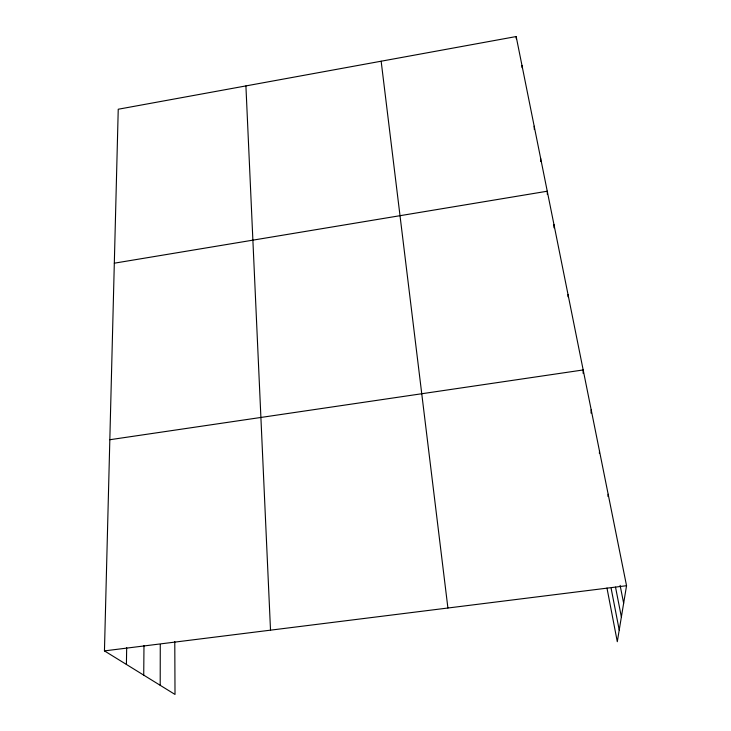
<?xml version="1.0" encoding="UTF-8"?>
<svg xmlns="http://www.w3.org/2000/svg" width="731" height="731" viewBox="0 0 731 731"><rect width="100%" height="100%" fill="white"/><g stroke="black" fill="none" stroke-linecap="round" stroke-linejoin="round"><path stroke-width="1.1" d="M160.199 685.303L160.272 644.605M143.724 675.133L143.98 645.528M126.408 664.442L126.682 647.666M174.782 641.599L175.011 694.45L104.451 650.892L118.239 109.239L516.168 36.55L626.549 585.714L617.293 641.699L606.968 588.026M583.091 373.303L583.183 369.95L109.833 439.724M591.05 413.116L591.187 409.799M599.374 453.375L599.511 451.201M607.964 496.486L608.165 494.257M114.319 263.187L547.254 191.22L547.355 194.547M104.451 650.892L626.549 585.714M620.107 585.348L623.653 603.23M615.511 587.103L621.377 616.991M611.134 588.354L619.221 630.021M381.153 61.212L447.911 608.009M516.168 36.55L516.296 38.78M521.98 65.443L522.098 67.709M245.908 85.92L270.516 630.159M534.187 126.18L534.324 129.561M540.611 158.134L540.73 161.551M553.943 224.463L554.007 227.816M568.033 294.575L568.033 296.823"/></g></svg>
